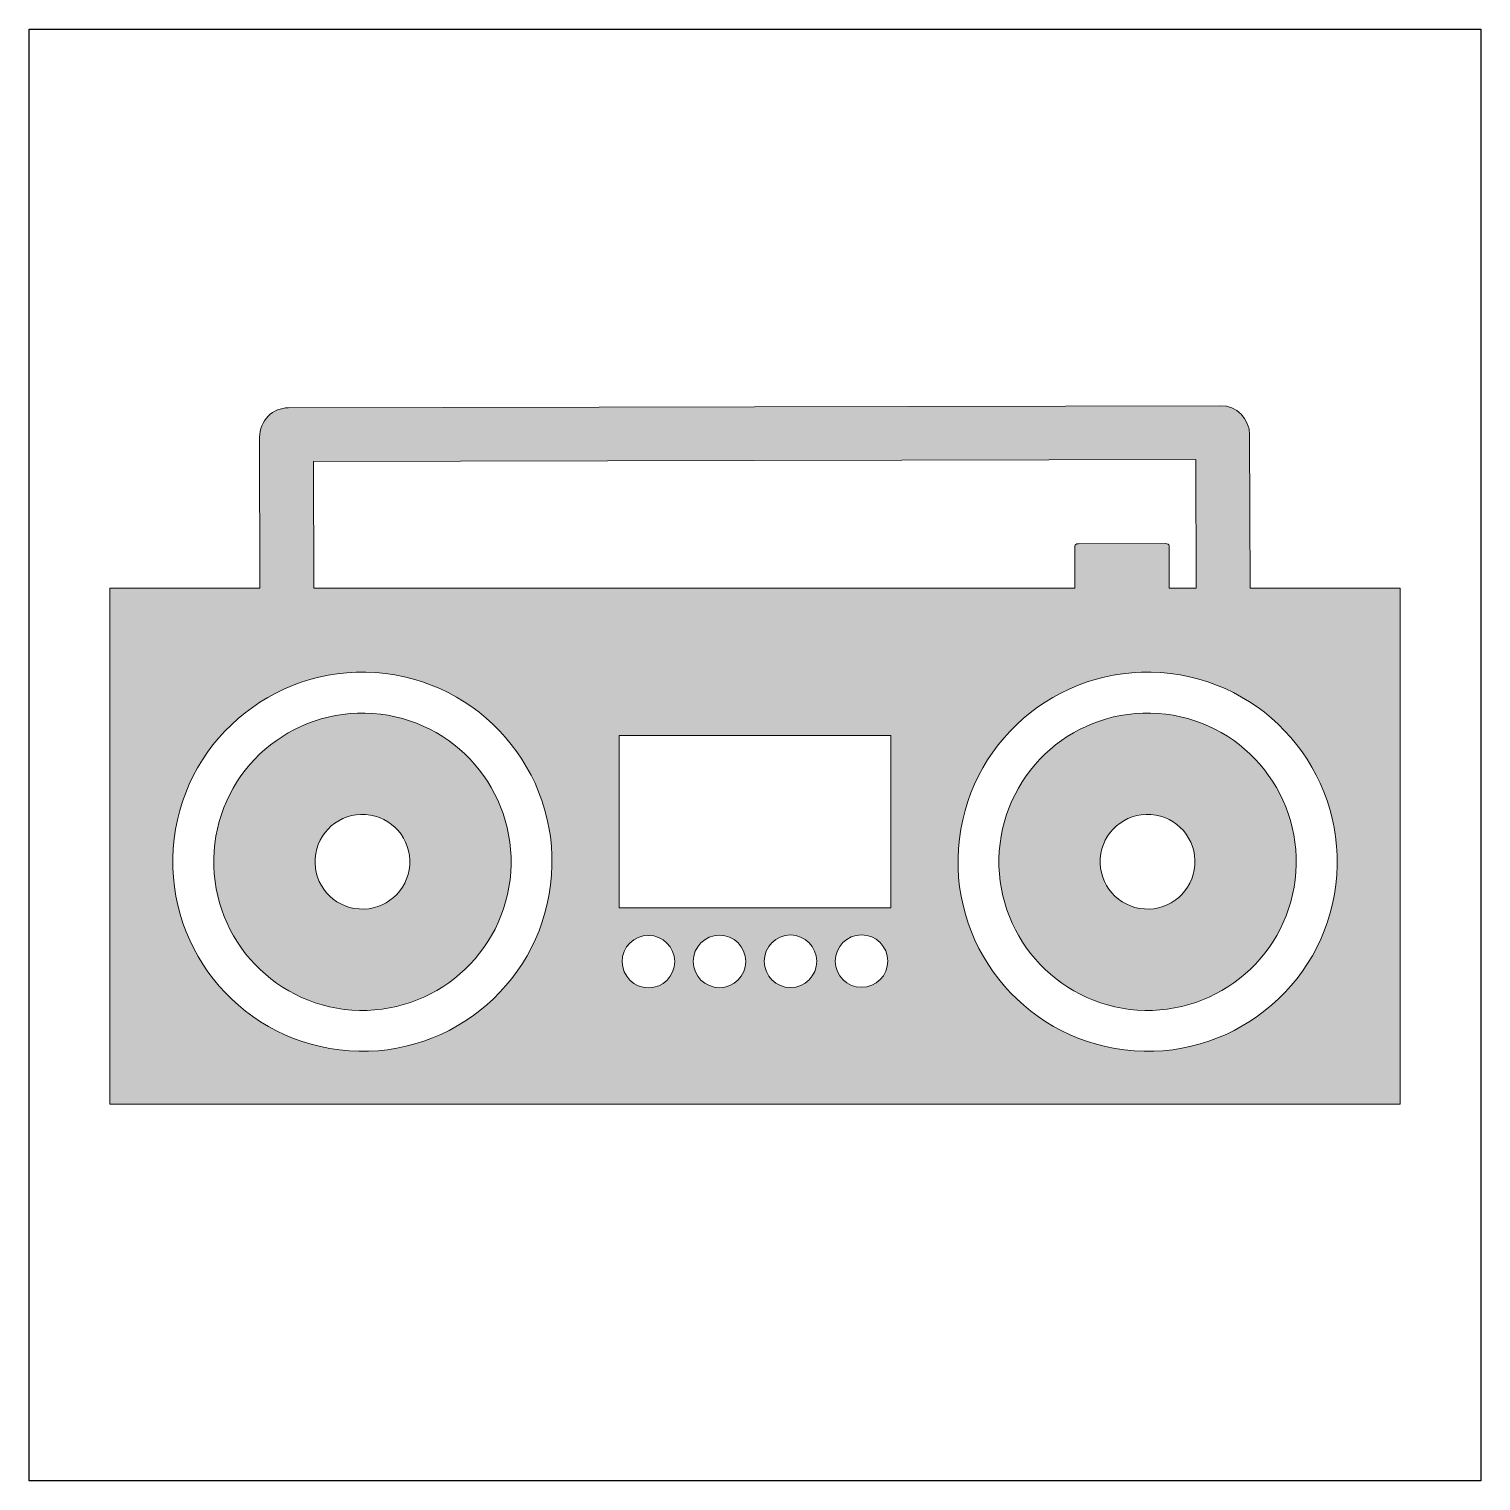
# Model space of a CAD drawing. Header units: inches. Extents: x 0 to 114, y 0 to 114.
import ezdxf

# ---------------------------------------------------------------- set-up
doc = ezdxf.new("R2010")
doc.units = ezdxf.units.IN
doc.header["$MEASUREMENT"] = 0
doc.layers.add('Image Background', color=7, linetype='Continuous')
doc.layers.add('Layer 1', color=7, linetype='Continuous')
picture_1 = doc.add_image_def('image1.png', size_in_pixel=(1350, 1350))

msp = doc.modelspace()

# ---------------------------------------------------------------- hatches: boundary and pattern name
at = {"layer": 'Layer 1', "true_color": 0xffffff}
h = msp.add_hatch(color=7, dxfattribs=at)
h.dxf.hatch_style = 2
edge = h.paths.add_edge_path()
edge.add_spline(control_points=[(96.12, 70.29), (96.12, 70.29), (96.09, 82.36), (96.09, 82.36), (96.08, 83.62), (95.07, 84.65), (93.82, 84.65), (93.82, 84.65), (20.41, 84.48), (20.41, 84.48), (19.81, 84.48), (19.25, 84.25), (18.82, 83.82), (18.39, 83.39), (18.15, 82.78), (18.15, 82.17), (18.15, 82.17), (18.18, 70.29), (18.18, 70.29), (18.18, 70.29), (6.35, 70.29), (6.35, 70.29), (6.35, 70.29), (6.35, 29.65), (6.35, 29.65), (6.35, 29.65), (107.95, 29.65), (107.95, 29.65), (107.95, 29.65), (107.95, 70.29), (107.95, 70.29), (107.95, 70.29), (96.12, 70.29), (96.12, 70.29)], knot_values=[0, 0, 0, 0, 1, 1, 1, 2, 2, 2, 3, 3, 3, 4, 4, 4, 5, 5, 5, 6, 6, 6, 7, 7, 7, 8, 8, 8, 9, 9, 9, 10, 10, 10, 11, 11, 11, 11], degree=3, periodic=1)
edge = h.paths.add_edge_path()
edge.add_spline(control_points=[(91.86, 80.41), (91.86, 80.41), (91.88, 70.29), (91.88, 70.29), (91.88, 70.29), (89.76, 70.29), (89.76, 70.29), (89.76, 70.29), (89.75, 73.61), (89.75, 73.61), (89.75, 73.71), (89.62, 73.8), (89.45, 73.8), (89.45, 73.8), (82.61, 73.78), (82.61, 73.78), (82.45, 73.78), (82.32, 73.7), (82.32, 73.59), (82.32, 73.59), (82.32, 70.29), (82.32, 70.29), (82.32, 70.29), (22.41, 70.29), (22.41, 70.29), (22.41, 70.29), (22.39, 80.25), (22.39, 80.25), (22.39, 80.25), (91.86, 80.41), (91.86, 80.41)], knot_values=[0, 0, 0, 0, 1, 1, 1, 2, 2, 2, 3, 3, 3, 4, 4, 4, 5, 5, 5, 6, 6, 6, 7, 7, 7, 8, 8, 8, 9, 9, 9, 10, 10, 10, 10], degree=3, periodic=1)
edge = h.paths.add_edge_path()
edge.add_spline(control_points=[(41.13, 47.7), (40.55, 39.48), (33.42, 33.28), (25.2, 33.86), (16.97, 34.44), (10.78, 41.57), (11.35, 49.79), (11.93, 58.02), (19.07, 64.21), (27.29, 63.64), (35.51, 63.06), (41.71, 55.92), (41.13, 47.7)], knot_values=[0, 0, 0, 0, 1, 1, 1, 2, 2, 2, 3, 3, 3, 4, 4, 4, 4], degree=3, periodic=1)
edge = h.paths.add_edge_path()
edge.add_spline(control_points=[(48.77, 38.82), (47.62, 38.82), (46.7, 39.74), (46.69, 40.88), (46.69, 42.02), (47.61, 42.95), (48.76, 42.95), (49.9, 42.95), (50.82, 42.03), (50.83, 40.89), (50.83, 39.75), (49.91, 38.82), (48.77, 38.82)], knot_values=[0, 0, 0, 0, 1, 1, 1, 2, 2, 2, 3, 3, 3, 4, 4, 4, 4], degree=3, periodic=1)
edge = h.paths.add_edge_path()
edge.add_spline(control_points=[(54.36, 38.83), (53.22, 38.83), (52.29, 39.75), (52.29, 40.89), (52.29, 42.03), (53.21, 42.96), (54.35, 42.96), (55.49, 42.97), (56.42, 42.04), (56.42, 40.9), (56.42, 39.76), (55.5, 38.83), (54.36, 38.83)], knot_values=[0, 0, 0, 0, 1, 1, 1, 2, 2, 2, 3, 3, 3, 4, 4, 4, 4], degree=3, periodic=1)
edge = h.paths.add_edge_path()
edge.add_spline(control_points=[(59.95, 38.84), (58.81, 38.84), (57.88, 39.76), (57.88, 40.91), (57.88, 42.05), (58.8, 42.97), (59.94, 42.98), (61.08, 42.98), (62.01, 42.06), (62.01, 40.91), (62.01, 39.77), (61.09, 38.85), (59.95, 38.84)], knot_values=[0, 0, 0, 0, 1, 1, 1, 2, 2, 2, 3, 3, 3, 4, 4, 4, 4], degree=3, periodic=1)
edge = h.paths.add_edge_path()
edge.add_spline(control_points=[(65.54, 38.86), (64.4, 38.85), (63.48, 39.78), (63.47, 40.92), (63.47, 42.06), (64.39, 42.99), (65.53, 42.99), (66.67, 42.99), (67.6, 42.07), (67.6, 40.93), (67.61, 39.79), (66.68, 38.86), (65.54, 38.86)], knot_values=[0, 0, 0, 0, 1, 1, 1, 2, 2, 2, 3, 3, 3, 4, 4, 4, 4], degree=3, periodic=1)
h.paths.add_polyline_path([(67.84, 45.13), (46.46, 45.13), (46.46, 58.68), (67.84, 58.68)])
edge = h.paths.add_edge_path()
edge.add_spline(control_points=[(102.95, 47.7), (102.37, 39.48), (95.23, 33.28), (87.01, 33.86), (78.79, 34.44), (72.59, 41.57), (73.17, 49.79), (73.75, 58.02), (80.88, 64.22), (89.1, 63.64), (97.33, 63.06), (103.52, 55.92), (102.95, 47.7)], knot_values=[0, 0, 0, 0, 1, 1, 1, 2, 2, 2, 3, 3, 3, 4, 4, 4, 4], degree=3, periodic=1)
h = msp.add_hatch(color=7, dxfattribs=at)
h.dxf.hatch_style = 2
edge = h.paths.add_edge_path()
edge.add_spline(control_points=[(27.06, 60.42), (20.62, 60.87), (15.02, 56.02), (14.57, 49.57), (14.12, 43.12), (18.98, 37.53), (25.42, 37.07), (31.87, 36.62), (37.47, 41.48), (37.92, 47.93), (38.37, 54.38), (33.51, 59.97), (27.06, 60.42)], knot_values=[0, 0, 0, 0, 1, 1, 1, 2, 2, 2, 3, 3, 3, 4, 4, 4, 4], degree=3, periodic=1)
edge = h.paths.add_edge_path()
edge.add_spline(control_points=[(29.97, 48.49), (29.82, 46.43), (28.04, 44.88), (25.98, 45.03), (23.93, 45.17), (22.38, 46.95), (22.52, 49.01), (22.67, 51.07), (24.45, 52.61), (26.5, 52.47), (28.56, 52.33), (30.11, 50.54), (29.97, 48.49)], knot_values=[0, 0, 0, 0, 1, 1, 1, 2, 2, 2, 3, 3, 3, 4, 4, 4, 4], degree=3, periodic=1)
h = msp.add_hatch(color=7, dxfattribs=at)
h.dxf.hatch_style = 2
edge = h.paths.add_edge_path()
edge.add_spline(control_points=[(88.88, 60.42), (82.43, 60.88), (76.84, 56.02), (76.38, 49.57), (75.93, 43.12), (80.79, 37.53), (87.24, 37.07), (93.68, 36.62), (99.28, 41.48), (99.73, 47.93), (100.18, 54.38), (95.32, 59.97), (88.88, 60.42)], knot_values=[0, 0, 0, 0, 1, 1, 1, 2, 2, 2, 3, 3, 3, 4, 4, 4, 4], degree=3, periodic=1)
edge = h.paths.add_edge_path()
edge.add_spline(control_points=[(91.78, 48.49), (91.63, 46.43), (89.85, 44.88), (87.8, 45.03), (85.74, 45.17), (84.19, 46.95), (84.33, 49.01), (84.48, 51.07), (86.26, 52.61), (88.32, 52.47), (90.37, 52.33), (91.92, 50.54), (91.78, 48.49)], knot_values=[0, 0, 0, 0, 1, 1, 1, 2, 2, 2, 3, 3, 3, 4, 4, 4, 4], degree=3, periodic=1)

# ---------------------------------------------------------------- linework, layer by layer
at = {"layer": 'Layer 1', "lineweight": 0}
msp.add_lwpolyline([(67.84, 45.13), (46.46, 45.13), (46.46, 58.68), (67.84, 58.68), (67.84, 45.13)], dxfattribs=at)
for points, knots in [([(96.12, 70.29), (96.12, 70.29), (96.09, 82.36), (96.09, 82.36), (96.08, 83.62), (95.07, 84.65), (93.82, 84.65), (93.82, 84.65), (20.41, 84.48), (20.41, 84.48), (19.81, 84.48), (19.25, 84.25), (18.82, 83.82), (18.39, 83.39), (18.15, 82.78), (18.15, 82.17), (18.15, 82.17), (18.18, 70.29), (18.18, 70.29), (18.18, 70.29), (6.35, 70.29), (6.35, 70.29), (6.35, 70.29), (6.35, 29.65), (6.35, 29.65), (6.35, 29.65), (107.95, 29.65), (107.95, 29.65), (107.95, 29.65), (107.95, 70.29), (107.95, 70.29), (107.95, 70.29), (96.12, 70.29), (96.12, 70.29)], [0, 0, 0, 0, 1, 1, 1, 2, 2, 2, 3, 3, 3, 4, 4, 4, 5, 5, 5, 6, 6, 6, 7, 7, 7, 8, 8, 8, 9, 9, 9, 10, 10, 10, 11, 11, 11, 11]), ([(91.86, 80.41), (91.86, 80.41), (91.88, 70.29), (91.88, 70.29), (91.88, 70.29), (89.76, 70.29), (89.76, 70.29), (89.76, 70.29), (89.75, 73.61), (89.75, 73.61), (89.75, 73.71), (89.62, 73.8), (89.45, 73.8), (89.45, 73.8), (82.61, 73.78), (82.61, 73.78), (82.45, 73.78), (82.32, 73.7), (82.32, 73.59), (82.32, 73.59), (82.32, 70.29), (82.32, 70.29), (82.32, 70.29), (22.41, 70.29), (22.41, 70.29), (22.41, 70.29), (22.39, 80.25), (22.39, 80.25), (22.39, 80.25), (91.86, 80.41), (91.86, 80.41)], [0, 0, 0, 0, 1, 1, 1, 2, 2, 2, 3, 3, 3, 4, 4, 4, 5, 5, 5, 6, 6, 6, 7, 7, 7, 8, 8, 8, 9, 9, 9, 10, 10, 10, 10]), ([(41.13, 47.7), (40.55, 39.48), (33.42, 33.28), (25.2, 33.86), (16.97, 34.44), (10.78, 41.57), (11.35, 49.79), (11.93, 58.02), (19.07, 64.21), (27.29, 63.64), (35.51, 63.06), (41.71, 55.92), (41.13, 47.7)], [0, 0, 0, 0, 1, 1, 1, 2, 2, 2, 3, 3, 3, 4, 4, 4, 4]), ([(102.95, 47.7), (102.37, 39.48), (95.23, 33.28), (87.01, 33.86), (78.79, 34.44), (72.59, 41.57), (73.17, 49.79), (73.75, 58.02), (80.88, 64.22), (89.1, 63.64), (97.33, 63.06), (103.52, 55.92), (102.95, 47.7)], [0, 0, 0, 0, 1, 1, 1, 2, 2, 2, 3, 3, 3, 4, 4, 4, 4]), ([(27.06, 60.42), (20.62, 60.87), (15.02, 56.02), (14.57, 49.57), (14.12, 43.12), (18.98, 37.53), (25.42, 37.07), (31.87, 36.62), (37.47, 41.48), (37.92, 47.93), (38.37, 54.38), (33.51, 59.97), (27.06, 60.42)], [0, 0, 0, 0, 1, 1, 1, 2, 2, 2, 3, 3, 3, 4, 4, 4, 4]), ([(88.88, 60.42), (82.43, 60.88), (76.84, 56.02), (76.38, 49.57), (75.93, 43.12), (80.79, 37.53), (87.24, 37.07), (93.68, 36.62), (99.28, 41.48), (99.73, 47.93), (100.18, 54.38), (95.32, 59.97), (88.88, 60.42)], [0, 0, 0, 0, 1, 1, 1, 2, 2, 2, 3, 3, 3, 4, 4, 4, 4]), ([(29.97, 48.49), (29.82, 46.43), (28.04, 44.88), (25.98, 45.03), (23.93, 45.17), (22.38, 46.95), (22.52, 49.01), (22.67, 51.07), (24.45, 52.61), (26.5, 52.47), (28.56, 52.33), (30.11, 50.54), (29.97, 48.49)], [0, 0, 0, 0, 1, 1, 1, 2, 2, 2, 3, 3, 3, 4, 4, 4, 4]), ([(91.78, 48.49), (91.63, 46.43), (89.85, 44.88), (87.8, 45.03), (85.74, 45.17), (84.19, 46.95), (84.33, 49.01), (84.48, 51.07), (86.26, 52.61), (88.32, 52.47), (90.37, 52.33), (91.92, 50.54), (91.78, 48.49)], [0, 0, 0, 0, 1, 1, 1, 2, 2, 2, 3, 3, 3, 4, 4, 4, 4]), ([(48.77, 38.82), (47.62, 38.82), (46.7, 39.74), (46.69, 40.88), (46.69, 42.02), (47.61, 42.95), (48.76, 42.95), (49.9, 42.95), (50.82, 42.03), (50.83, 40.89), (50.83, 39.75), (49.91, 38.82), (48.77, 38.82)], [0, 0, 0, 0, 1, 1, 1, 2, 2, 2, 3, 3, 3, 4, 4, 4, 4]), ([(54.36, 38.83), (53.22, 38.83), (52.29, 39.75), (52.29, 40.89), (52.29, 42.03), (53.21, 42.96), (54.35, 42.96), (55.49, 42.97), (56.42, 42.04), (56.42, 40.9), (56.42, 39.76), (55.5, 38.83), (54.36, 38.83)], [0, 0, 0, 0, 1, 1, 1, 2, 2, 2, 3, 3, 3, 4, 4, 4, 4]), ([(59.95, 38.84), (58.81, 38.84), (57.88, 39.76), (57.88, 40.91), (57.88, 42.05), (58.8, 42.97), (59.94, 42.98), (61.08, 42.98), (62.01, 42.06), (62.01, 40.91), (62.01, 39.77), (61.09, 38.85), (59.95, 38.84)], [0, 0, 0, 0, 1, 1, 1, 2, 2, 2, 3, 3, 3, 4, 4, 4, 4]), ([(65.54, 38.86), (64.4, 38.85), (63.48, 39.78), (63.47, 40.92), (63.47, 42.06), (64.39, 42.99), (65.53, 42.99), (66.67, 42.99), (67.6, 42.07), (67.6, 40.93), (67.61, 39.79), (66.68, 38.86), (65.54, 38.86)], [0, 0, 0, 0, 1, 1, 1, 2, 2, 2, 3, 3, 3, 4, 4, 4, 4])]:
    msp.add_open_spline(points, degree=3, knots=knots, dxfattribs=at)

# ---------------------------------------------------------------- pictures from other files: only their frames are drawn
at = {"layer": 'Image Background'}
image = msp.add_image(picture_1, insert=(0, 0), size_in_units=(114.3, 114.3), dxfattribs=at)

doc.saveas('drawing.dxf')
